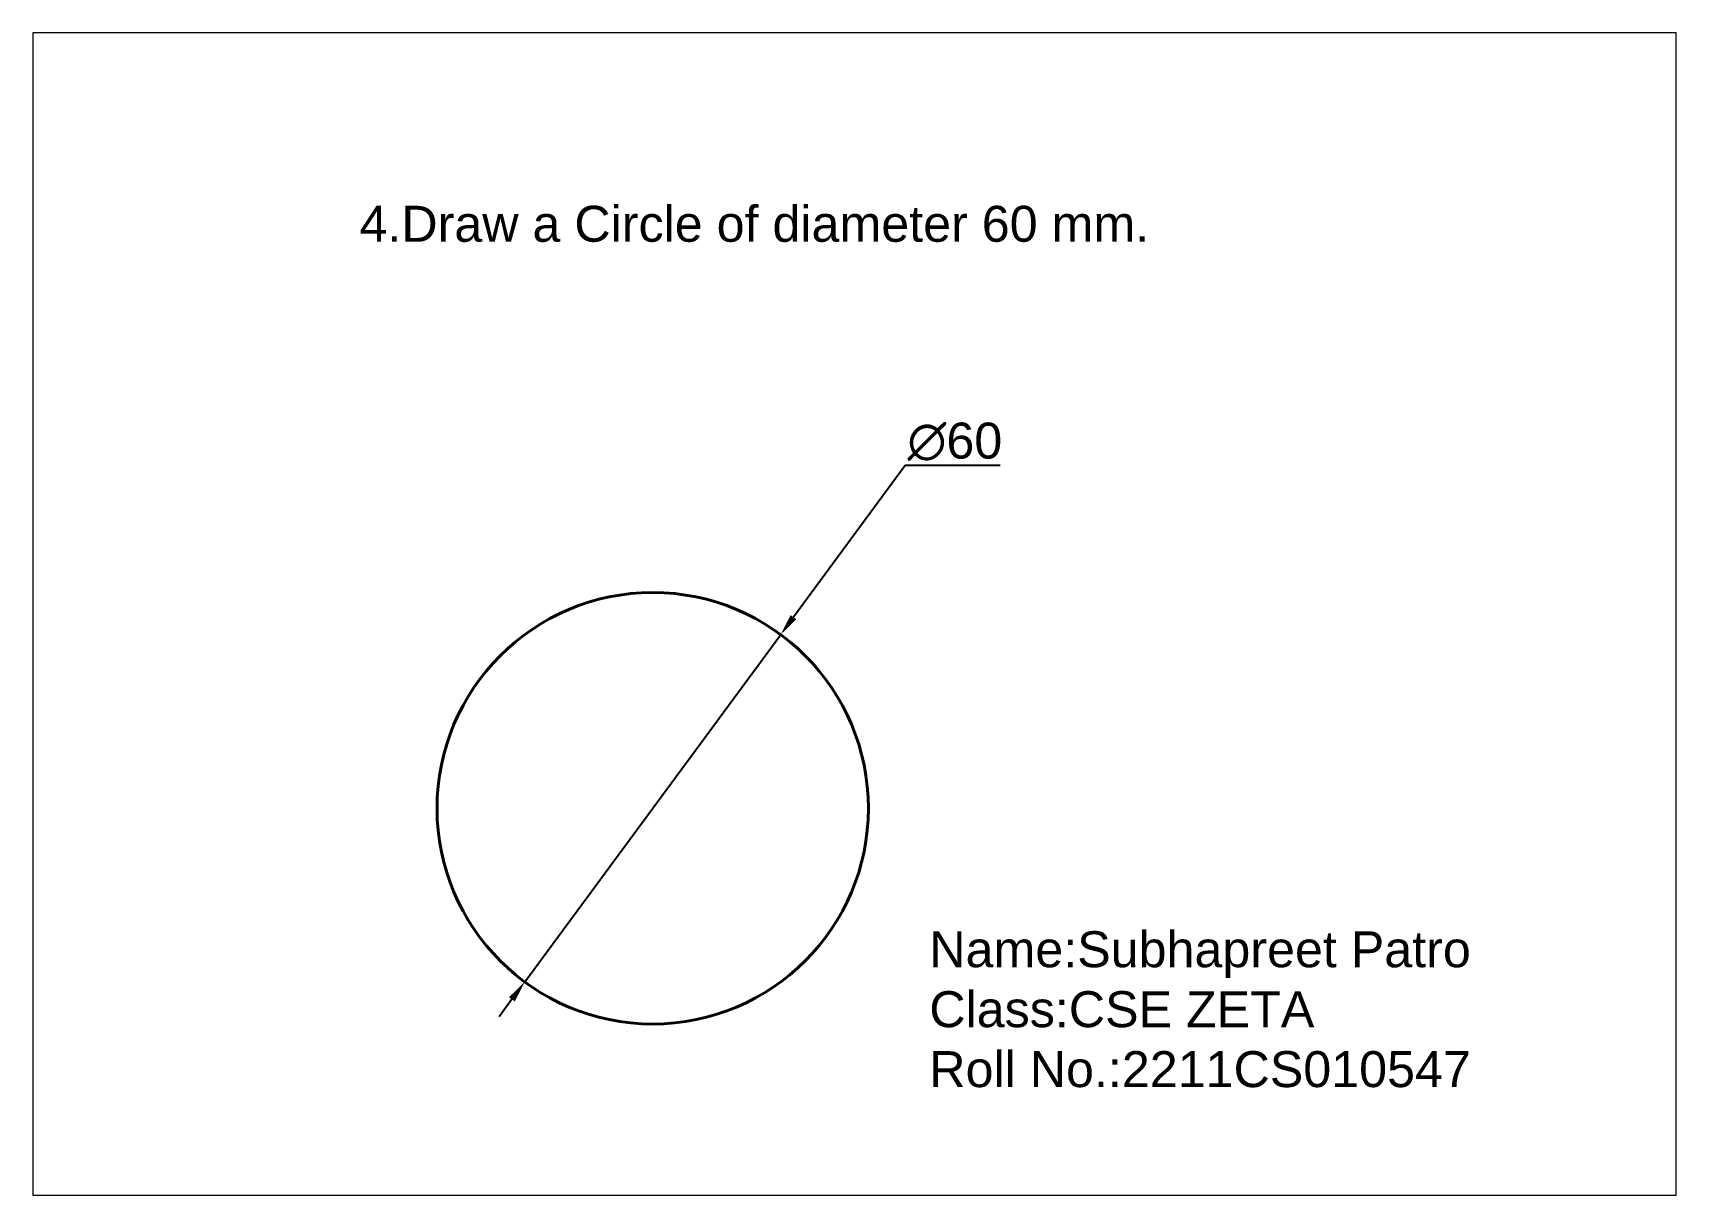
# Paper-space layout 'Layout4' of a CAD drawing. Header units: millimetres. Extents: x 30 to 267, y 21 to 189.
# The model-space entities are those that its viewports show. They can reach past a viewport. Long polylines and large blocks are cut down to what shows.
import ezdxf

# ---------------------------------------------------------------- set-up
doc = ezdxf.new("R2010")
doc.units = ezdxf.units.MM
doc.header["$PDMODE"] = 35
doc.header["$PDSIZE"] = 5
doc.styles.get("Standard").update_dxf_attribs({"font": 'arial.ttf'})
doc.dimstyles.new('ISO-25', dxfattribs={"dimtxt": 5, "dimasz": 3, "dimexe": 1.25, "dimexo": 0.625, "dimtad": 1, "dimtih": 1, "dimtoh": 1, "dimtxsty": 'Standard', "dimcen": 2.5, "dimadec": 0, "dimazin": 0, "dimtfac": 1, "dimtmove": 0, "dimatfit": 3, "dimfxl": 1, "dimarcsym": 0})

# ---------------------------------------------------------------- blocks, each defined once
blk = doc.blocks.new('*D12')
at = {"color": 0, "lineweight": -2, "transparency": 16777216}
for p, q in [((2948.68, 1879.59), (2933.14, 1858.51)), ((2961.89, 1879.59), (2948.68, 1879.59)), ((2895.76, 1807.79), (2931.36, 1856.09)), ((2893.98, 1805.38), (2892.2, 1802.96))]:
    blk.add_line(p, q, dxfattribs=at)
at = {"color": 0, "transparency": 16777216}
for points in [[(2932.74, 1858.8), (2933.54, 1858.21), (2931.36, 1856.09)], [(2893.58, 1805.67), (2894.38, 1805.08), (2895.76, 1807.79)]]:
    blk.add_solid(points, dxfattribs=at)
at = {"layer": 'Defpoints', "color": 0, "transparency": 16777216}
for p in [(2931.36, 1856.09), (2895.76, 1807.79)]:
    blk.add_point(p, dxfattribs=at)
at = {"color": 0, "lineweight": 40, "transparency": 16777216, "insert": (2955.59, 1882.9), "char_height": 5, "attachment_point": 5}
blk.add_mtext('∅60', dxfattribs=at)

msp = doc.modelspace()

# ---------------------------------------------------------------- linework, layer by layer
at = {"lineweight": 40}
msp.add_circle((2913.561, 1831.94), 30, dxfattribs=at)

# ---------------------------------------------------------------- texts
at = {"lineweight": 40, "char_height": 5, "attachment_point": 1}
for s, width, insert in [('4.Draw a Circle of diameter 60 mm.', 111.97037, (2872.777, 1915.714)), ('Name:Subhapreet Patro\\PClass:CSE ZETA\\PRoll No.:2211CS010547', 80.28452, (2952.035, 1814.836))]:
    msp.add_mtext_dynamic_manual_height_columns(s, width=width, gutter_width=25, heights=[0], dxfattribs=dict(at, insert=insert))

# ---------------------------------------------------------------- dimensions: what is measured, and where the dimension line sits
at = {"lineweight": 40}
dim = msp.add_diameter_dim_2p(p1=(2895.762, 1807.791), p2=(2931.359, 1856.09), dimstyle='ISO-25', dxfattribs=at)
dim.commit()
dim.dimension.update_dxf_attribs({"geometry": '*D12', "text_midpoint": (2955.593, 1879.585), "dimtype": 163})

psp = doc.layouts.new('Layout4')

# ---------------------------------------------------------------- viewports
at = {"layer": '0'}
psp.add_viewport(center=(148.5, 105), size=(237.6, 168), view_center_point=(2941.629, 1858.953), view_height=161.61353, dxfattribs=at)

doc.saveas('drawing.dxf')
